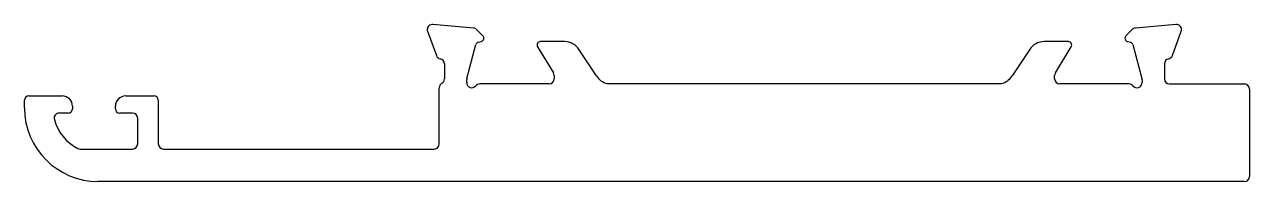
# Model space of a CAD drawing. Extents: x 1307.1 to 1378.5, y 413.9 to 423.1.
import ezdxf

# ---------------------------------------------------------------- set-up
doc = ezdxf.new("R2010")
doc.units = 0
doc.layers.get('0').update_dxf_attribs({"linetype": 'CONTINUOUS'})

msp = doc.modelspace()

# ---------------------------------------------------------------- linework, layer by layer
for p, q in [((1333.223, 422.856), (1330.858, 423.063)), ((1374.182, 423.063), (1371.816, 422.856)), ((1330.549, 422.663), (1331.063, 421.25)), ((1333.773, 422.405), (1333.409, 422.769)), ((1333.514, 422.025), (1333.683, 422.071)), ((1371.63, 422.769), (1371.267, 422.405)), ((1371.356, 422.071), (1371.525, 422.025)), ((1373.976, 421.25), (1374.491, 422.663)), ((1332.842, 419.902), (1333.373, 421.884)), ((1336.961, 421.76), (1337.888, 420.241)), ((1338.538, 422.064), (1337.132, 422.064)), ((1340.394, 420.068), (1339.391, 421.585)), ((1365.641, 421.585), (1364.639, 420.068)), ((1367.908, 422.064), (1366.495, 422.064)), ((1367.152, 420.241), (1368.079, 421.76)), ((1371.667, 421.884), (1372.198, 419.902)), ((1331.532, 420.764), (1331.532, 419.889)), ((1373.508, 420.764), (1373.508, 419.889)), ((1337.932, 420.085), (1337.932, 419.889)), ((1367.108, 419.889), (1367.108, 420.085)), ((1331.232, 416.089), (1331.232, 419.369)), ((1332.832, 419.664), (1332.832, 419.824)), ((1337.632, 419.589), (1333.6, 419.589)), ((1341.016, 419.616), (1364.016, 419.616)), ((1371.44, 419.589), (1367.408, 419.589)), ((1372.208, 419.824), (1372.208, 419.664)), ((1373.808, 419.589), (1378.17, 419.589)), ((1378.47, 419.289), (1378.47, 414.189)), ((1307.053, 418.189), (1307.053, 418.639)), ((1307.303, 418.889), (1309.253, 418.889)), ((1312.953, 418.889), (1314.603, 418.889)), ((1314.853, 418.639), (1314.853, 416.089)), ((1309.603, 417.889), (1309.085, 417.889)), ((1309.853, 418.289), (1309.853, 418.139)), ((1312.353, 418.139), (1312.353, 418.289)), ((1313.353, 417.889), (1312.603, 417.889)), ((1313.653, 416.089), (1313.653, 417.589)), ((1310.306, 415.789), (1313.353, 415.789)), ((1315.153, 415.789), (1330.932, 415.789)), ((1378.17, 413.889), (1311.353, 413.889))]:
    msp.add_line(p, q)
for centre, radius, start, end in [((1330.832, 422.764), 0.3, 85, 180), ((1333.197, 422.557), 0.3, 45, 85), ((1371.842, 422.557), 0.3, 95, 135), ((1374.208, 422.764), 0.3, 0, 95), ((1330.813, 422.761), 0.281, 179.33603, 200.28031), ((1333.632, 422.264), 0.2, 285, 45), ((1371.408, 422.264), 0.2, 135, 255), ((1374.227, 422.761), 0.281, 339.71969, 0.66397), ((1333.566, 421.832), 0.2, 105, 165), ((1337.132, 421.864), 0.2, 90, 211.39551), ((1338.538, 421.064), 1, 31.4, 90), ((1366.495, 421.064), 1, 90, 148.6), ((1367.908, 421.864), 0.2, 328.60449, 90), ((1371.473, 421.832), 0.2, 15, 75), ((1331.345, 421.353), 0.3, 200, 259.09572), ((1331.232, 420.764), 0.3, 0, 79.09572), ((1373.808, 420.764), 0.3, 100.90428, 180), ((1373.694, 421.353), 0.3, 280.90428, 340), ((1337.632, 420.085), 0.3, 0, 31.39551), ((1341.247, 420.589), 1, 211.4, 256.65764), ((1363.785, 420.589), 1, 283.34236, 328.6), ((1367.408, 420.085), 0.3, 148.60449, 180), ((1331.532, 419.369), 0.3, 120, 180), ((1331.232, 419.889), 0.3, 300, 360), ((1333.132, 419.824), 0.3, 165, 180), ((1333.132, 419.664), 0.3, 180, 321.31781), ((1333.6, 419.289), 0.3, 90, 141.31781), ((1337.632, 419.889), 0.3, 270, 360), ((1367.408, 419.889), 0.3, 180, 270), ((1371.44, 419.289), 0.3, 38.68219, 90), ((1371.908, 419.664), 0.3, 218.68219, 0), ((1371.908, 419.824), 0.3, 0, 15), ((1373.808, 419.889), 0.3, 180, 270), ((1378.17, 419.289), 0.3, 0, 90), ((1307.303, 418.639), 0.25, 90, 180), ((1309.253, 418.289), 0.6, 360, 90), ((1312.953, 418.289), 0.6, 90, 180), ((1314.603, 418.639), 0.25, 0, 90), ((1311.353, 418.189), 4.3, 180, 270), ((1309.085, 417.589), 0.3, 90, 194.81369), ((1309.603, 418.139), 0.25, 270, 360), ((1312.603, 418.139), 0.25, 180, 270), ((1313.353, 417.589), 0.3, 0, 90), ((1311.353, 418.189), 2.647, 194.81369, 243.4916), ((1310.306, 416.089), 0.3, 243.4916, 270), ((1313.353, 416.089), 0.3, 270, 0), ((1315.153, 416.089), 0.3, 180, 270), ((1330.932, 416.089), 0.3, 270, 0), ((1378.17, 414.189), 0.3, 270, 0)]:
    msp.add_arc(centre, radius, start, end)

doc.saveas('drawing.dxf')
